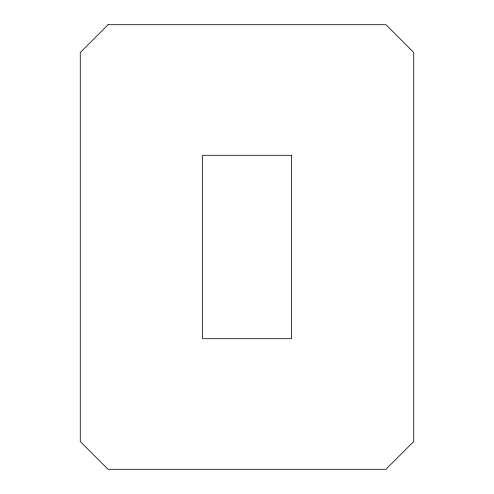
<?xml version="1.0" encoding="UTF-8"?>
<svg xmlns="http://www.w3.org/2000/svg" width="494" height="494" viewBox="0 0 494 494"><rect width="100%" height="100%" fill="white"/><g stroke="black" fill="none" stroke-linecap="round" stroke-linejoin="round"><path stroke-width="0.74" d="M108.063 24.7L80.275 52.488L80.275 441.513L108.063 469.3L385.938 469.3L413.725 441.513L413.725 52.488L385.938 24.7L108.063 24.7M291.46 155.301L202.54 155.301L202.54 338.699L291.46 338.699L291.46 155.301"/></g></svg>
